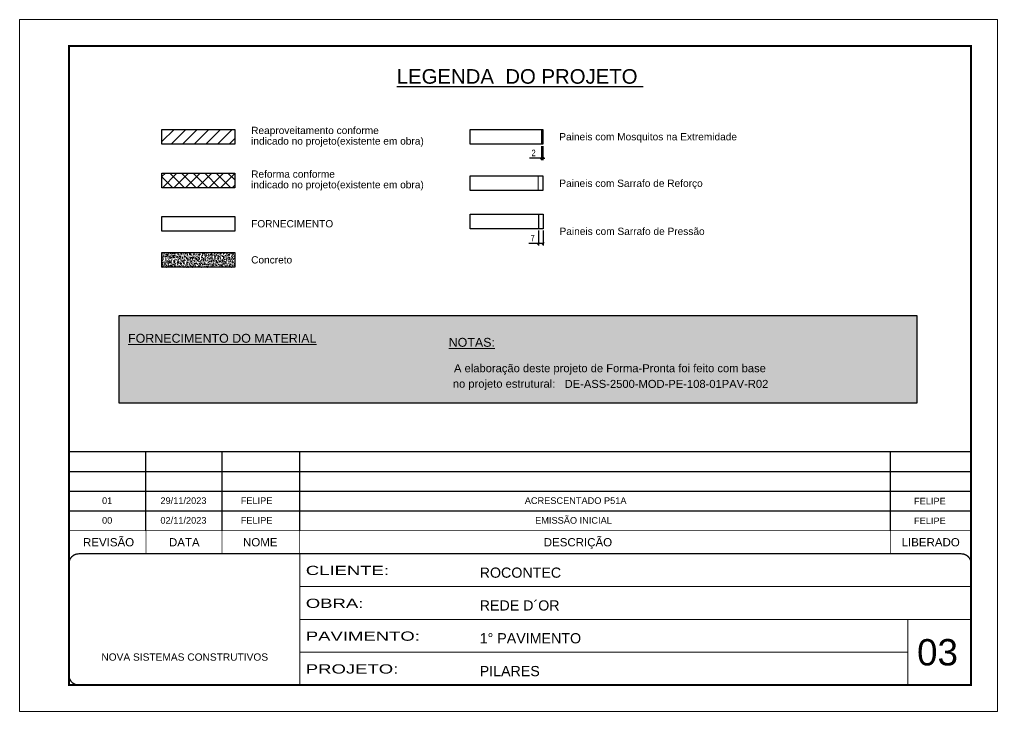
# Model space of a CAD drawing. Extents: x 2949 to 9203, y -16089 to 12527.
# Drawn here: x 6133 to 7618, y 11477 to 12527 of the extents above; entities that cross this region are included whole.
import ezdxf
from ezdxf.enums import TextEntityAlignment as Align

# ---------------------------------------------------------------- set-up
doc = ezdxf.new("R2010")
doc.units = 0
for name, pattern in [('CONTINUO', [0]), ('DASHED', [0.75, 0.5, -0.25]), ('HIDDEN', [0.375, 0.25, -0.125])]:
    doc.linetypes.add(name, pattern=pattern)
for name, color, linetype, lineweight in [('CARIMBO', 255, 'Continuous', 9), ('Folhas', 255, 'Continuous', 9), ('Hachura', 251, 'Continuous', 9), ('SARRAFO DE PRESSAO', 251, 'DASHED', 9)]:
    doc.layers.add(name, color=color, linetype=linetype, lineweight=lineweight)
for name, color, linetype in [('COTA', 241, 'Continuous'), ('cotas', 4, 'Continuous'), ('Painéis', 200, 'Continuous'), ('SARR_2.2x7', 40, 'Continuous')]:
    doc.layers.add(name, color=color, linetype=linetype)
doc.layers.add('Demarcação 2', color=7, linetype='Continuous', lineweight=9, true_color=0xe0e0e0)
doc.styles.add('ARIAL', font='arial.ttf')
doc.styles.add('COTA TECNICA-50', font='techl___.ttf', dxfattribs={"height": 10})
doc.styles.add('Tecnologia', font='')
doc.styles.get('Tecnologia').set_extended_font_data('Forgotten Futurist')
doc.dimstyles.new('COTA PAINEL-50', dxfattribs={"dimtxt": 10, "dimasz": 3, "dimexe": 3, "dimexo": 3, "dimgap": 3, "dimtad": 1, "dimdec": 1, "dimzin": 12, "dimdsep": 46, "dimtxsty": 'COTA TECNICA-50', "dimblk1": 'OBLIQUE', "dimblk2": 'OBLIQUE', "dimsah": 1, "dimcen": 0.9, "dimclrd": 4, "dimclre": 4, "dimclrt": 240, "dimadec": 1, "dimazin": 3, "dimtfac": 1, "dimtdec": 1, "dimtmove": 0, "dimatfit": 3, "dimfxl": 1, "dimtolj": 1, "dimtzin": 12, "dimarcsym": 0})

# ---------------------------------------------------------------- blocks, each defined once
blk = doc.blocks.new('_Oblique')
at = {"color": 0, "linetype": 'ByBlock', "lineweight": -2}
blk.add_line((-0.5, -0.5), (0.5, 0.5), dxfattribs=at)
blk = doc.blocks.new('*D116')
at = {"layer": 'cotas', "color": 4, "lineweight": -2, "transparency": 16777216}
for p, q in [((6925.2, 12334.8), (6925.2, 12313.4)), ((6927.2, 12334.8), (6927.2, 12313.4)), ((6925.2, 12316.4), (6907.1, 12316.4)), ((6927.2, 12316.4), (6925.2, 12316.4)), ((6927.2, 12316.4), (6930.2, 12316.4))]:
    blk.add_line(p, q, dxfattribs=at)
at = {"layer": 'Defpoints', "color": 0, "transparency": 16777216}
for p in [(6925.2, 12337.8), (6927.2, 12337.8), (6925.2, 12316.4)]:
    blk.add_point(p, dxfattribs=at)
at = {"layer": 'cotas', "color": 4, "lineweight": -2, "transparency": 16777216, "xscale": 3, "yscale": 3, "zscale": 3}
blk.add_blockref('_Oblique', (6925.2, 12316.4), dxfattribs=at)
at = {"layer": 'cotas', "color": 4, "lineweight": -2, "transparency": 16777216, "xscale": 3, "yscale": 3, "zscale": 3, "rotation": 180}
blk.add_blockref('_Oblique', (6927.2, 12316.4), dxfattribs=at)
at = {"layer": 'cotas', "color": 240, "transparency": 16777216, "insert": (6913.1, 12324.4), "char_height": 10, "attachment_point": 5, "style": 'COTA TECNICA-50'}
blk.add_mtext('\\A1;2', dxfattribs=at)
blk = doc.blocks.new('*D117')
at = {"layer": 'cotas', "color": 4, "lineweight": -2, "transparency": 16777216}
for p, q in [((6920.5, 12206.4), (6920.5, 12183.9)), ((6927.5, 12206.4), (6927.5, 12183.9)), ((6920.5, 12186.9), (6905.8, 12186.9)), ((6927.5, 12186.9), (6920.5, 12186.9))]:
    blk.add_line(p, q, dxfattribs=at)
at = {"layer": 'Defpoints', "color": 0, "transparency": 16777216}
for p in [(6920.5, 12209.4), (6927.5, 12209.4), (6920.5, 12186.9)]:
    blk.add_point(p, dxfattribs=at)
at = {"layer": 'cotas', "color": 4, "lineweight": -2, "transparency": 16777216, "xscale": 3, "yscale": 3, "zscale": 3, "rotation": 180}
blk.add_blockref('_Oblique', (6920.5, 12186.9), dxfattribs=at)
at = {"layer": 'cotas', "color": 4, "lineweight": -2, "transparency": 16777216, "xscale": 3, "yscale": 3, "zscale": 3}
blk.add_blockref('_Oblique', (6927.5, 12186.9), dxfattribs=at)
at = {"layer": 'cotas', "color": 240, "transparency": 16777216, "insert": (6911.7, 12195), "char_height": 10, "attachment_point": 5, "style": 'COTA TECNICA-50'}
blk.add_mtext('\\A1;7', dxfattribs=at)
blk = doc.blocks.new('9999999999')
at = {"color": 30, "linetype": 'CONTINUO'}
for p, q in [((98564.6, 34230.2), (98564.6, 34429.4)), ((98564.6, 34379.6), (99584, 34379.6)), ((98564.6, 34329.8), (99488, 34329.8)), ((99584, 34329.8), (99488, 34329.8)), ((99488, 34329.8), (99488, 34230.2)), ((98564.6, 34280), (99488, 34280))]:
    blk.add_line(p, q, dxfattribs=at)
at = {"color": 30, "linetype": 'CONTINUO', "const_width": 2}
blk.add_lwpolyline([(99584, 34230.2), (99584, 34414.4, 0.414214), (99569, 34429.4), (98229, 34429.4, 0.414214), (98214, 34414.4), (98214, 34245.2, 0.414214), (98229, 34230.2), (99584, 34230.2)], format="xyb", dxfattribs=at)
at = {"layer": 'Folhas'}
blk.add_lwpolyline([(98139, 34190.2), (99624, 34190.2), (99624, 35240.2), (98139, 35240.2)], close=True, dxfattribs=at)
at = {"layer": 'Folhas', "color": 30, "const_width": 3}
blk.add_lwpolyline([(98214, 34230.2), (99584, 34230.2), (99584, 35200.2), (98214, 35200.2)], close=True, dxfattribs=at)
at = {"color": 7, "linetype": 'Continuous', "ltscale": 5, "style": 'ARIAL'}
for s, height, p in [('ROCONTEC', 15.48, (98837.7, 34393.1)), ('REDE D´OR', 15.48, (98837.7, 34343.3)), ('1° PAVIMENTO', 15.483, (98837.7, 34293.5)), ('NOVA SISTEMAS CONSTRUTIVOS', 11.059, (98263.2, 34267.2)), ('PILARES', 15.48, (98837.7, 34243.7))]:
    blk.add_text(s, height=height, dxfattribs=at).set_placement(p)
at = {"layer": 'Folhas', "color": 7, "style": 'Tecnologia', "width": 1.5}
for s, p in [('CLIENTE:', (98573.7, 34397.2)), ('OBRA:', (98573.7, 34347.3)), ('PAVIMENTO:', (98573.7, 34297.5)), ('PROJETO:', (98573.7, 34247.7))]:
    blk.add_text(s, height=14, dxfattribs=at).set_placement(p)

msp = doc.modelspace()

# ---------------------------------------------------------------- hatches: boundary and pattern name
at = {"layer": 'COTA', "linetype": 'ByBlock'}
h = msp.add_hatch(dxfattribs=at)
h.set_pattern_fill('AR-CONC', color=256, scale=0.9, style=0)
h.set_pattern_definition([(50, (-92006.445, -22713.4705), (6.45534164, -0.56476921), [0.675, -7.425]), (355, (-92006.445, -22713.4705), (-1.248762, 6.7697292), [0.54, -5.94]), (100.4514445, (-92005.907, -22713.5176), (5.20657962, 6.20495992), [0.57366173, -6.310279]), (46.1842, (-92006.445, -22711.6705), (9.605172, -1.4896735), [1.0125, -11.1375]), (96.635635, (-92005.644, -22711.795), (8.4119575, 8.7670674), [0.8604931, -9.4654238]), (351.184164, (-92006.445, -22711.671), (8.4119575, 8.7670674), [0.81, -8.91]), (21, (-92005.545, -22712.1205), (5.37216347, -3.62357002), [0.675, -7.425]), (326, (-92005.545, -22712.1205), (2.189838, 6.5263504), [0.54, -5.94]), (71.451445, (-92005.097, -22712.4225), (7.5620014, 2.90278038), [0.5736617, -6.310279]), (37.5, (-92006.4449, -22713.4705), (0.1094387, 2.996044684), [0, -5.868, 0, -6.03, 0, -5.9625]), (7.5, (-92006.445, -22713.4705), (2.36762584, 3.54970541), [0, -3.438, 0, -5.733, 0, -2.2725]), (327.5, (-92008.4519, -22713.4705), (4.804401926, -0.202993846), [0, -2.25, 0, -7.02, 0, -9.315]), (317.5, (-92009.352, -22713.4705), (5.24867552, 0.90094484), [0, -2.925, 0, -4.662, 0, -6.615])])
h.paths.add_polyline_path([(6459.2, 12150.96), (6459.2, 12173.21), (6348.63, 12173.21), (6348.63, 12150.96)])
at = {"layer": 'Demarcação 2'}
h = msp.add_hatch(color=8, dxfattribs=at)
h.set_gradient(color1=(112, 112, 112), one_color=1, tint=1, name='SPHERICAL')
h.paths.add_polyline_path([(6283.87, 12077.49), (7495.13, 12077.49), (7495.13, 11944.48), (6283.87, 11944.48)])
at = {"layer": 'Hachura', "linetype": 'ByBlock'}
h = msp.add_hatch(dxfattribs=at)
h.set_pattern_fill('ANSI31', color=256, scale=100)
h.set_pattern_definition([(45, (-110801.495, -22713.47), (-8.8388348, 8.8388348), [])])
h.paths.add_polyline_path([(6459.2, 12360.06), (6348.63, 12360.06), (6348.63, 12337.8), (6459.2, 12337.8)])
h = msp.add_hatch(dxfattribs=at)
h.set_pattern_fill('ANSI37', color=256, scale=100)
h.set_pattern_definition([(45, (-110801.495, -22713.47), (-8.8388348, 8.8388348), []), (135, (-110801.495, -22713.47), (-8.8388348, -8.8388348), [])])
h.paths.add_polyline_path([(6459.2, 12293.82), (6348.63, 12293.82), (6348.63, 12271.57), (6459.2, 12271.57)])

# ---------------------------------------------------------------- linework, layer by layer
at = {"color": 30}
for p, q in [((6207.53, 11870.98), (7577.53, 11870.98)), ((6324.3, 11750.98), (6324.3, 11870.98)), ((6439.96, 11750.98), (6439.96, 11870.98)), ((6558.12, 11750.98), (6558.12, 11870.98)), ((7454.88, 11750.98), (7454.88, 11870.98)), ((6207.53, 11840.98), (7577.53, 11840.98)), ((6207.53, 11810.98), (7577.53, 11810.98)), ((6207.53, 11780.98), (7577.53, 11780.98))]:
    msp.add_line(p, q, dxfattribs=at)
msp.add_lwpolyline([(6283.87, 12077.49), (7495.13, 12077.49), (7495.13, 11944.48), (6283.87, 11944.48)], close=True, dxfattribs=at)
at = {"color": 30, "const_width": 1}
for points in [[(6207.53, 11750.98), (7577.53, 11750.98)], [(6324.3, 11750.98), (6324.3, 11715.98)], [(6439.96, 11750.98), (6439.96, 11715.98)], [(6558.12, 11750.98), (6558.12, 11715.98)], [(7454.88, 11750.98), (7454.88, 11715.98)]]:
    msp.add_lwpolyline(points, dxfattribs=at)
at = {"layer": 'COTA', "linetype": 'ByBlock'}
msp.add_lwpolyline([(6348.63, 12173.21), (6459.2, 12173.21), (6459.2, 12150.96), (6348.63, 12150.96)], close=True, dxfattribs=at)
at = {"layer": 'Painéis'}
msp.add_line((6925.17, 12360.06), (6925.17, 12337.8), dxfattribs=at)
for points in [[(6348.63, 12360.06), (6459.2, 12360.06), (6459.2, 12337.8), (6348.63, 12337.8)], [(6816.6, 12360.06), (6927.17, 12360.06), (6927.17, 12337.8), (6816.6, 12337.8)], [(6348.63, 12293.82), (6459.2, 12293.82), (6459.2, 12271.57), (6348.63, 12271.57)], [(6816.6, 12289.46), (6927.17, 12289.46), (6927.17, 12267.2), (6816.6, 12267.2)], [(6348.63, 12228.02), (6459.2, 12228.02), (6459.2, 12205.77), (6348.63, 12205.77)], [(6816.97, 12231.63), (6927.54, 12231.63), (6927.54, 12209.37), (6816.97, 12209.37)]]:
    msp.add_lwpolyline(points, close=True, dxfattribs=at)
at = {"layer": 'SARR_2.2x7', "linetype": 'HIDDEN'}
msp.add_line((6920.54, 12231.63), (6920.54, 12209.37), dxfattribs=at)
at = {"layer": 'SARRAFO DE PRESSAO'}
for p, q in [((6920.17, 12289.46), (6923.67, 12289.46)), ((6920.17, 12289.46), (6920.17, 12267.2)), ((6927.17, 12289.46), (6923.67, 12289.46)), ((6927.17, 12289.46), (6927.17, 12267.2)), ((6920.17, 12267.2), (6923.67, 12267.2)), ((6927.17, 12267.2), (6923.67, 12267.2))]:
    msp.add_line(p, q, dxfattribs=at)

# ---------------------------------------------------------------- block references
at = {"layer": 'SARRAFO DE PRESSAO', "color": 6, "linetype": 'ByBlock'}
msp.add_blockref('9999999999', (-92006.44, -22713.47), dxfattribs=at)

# ---------------------------------------------------------------- texts
at = {"color": 0, "linetype": 'Continuous', "ltscale": 5, "style": 'ARIAL'}
msp.add_text('%%ULEGENDA  DO PROJETO ', height=22.1184, dxfattribs=at).set_placement((6892.44, 12429.41), align=Align.CENTER)
at = {"style": 'ARIAL'}
for s, p in [('REVISÃO', (6267.72, 11733.48)), ('DATA', (6382.69, 11733.48)), ('NOME', (6498.05, 11733.48)), ('DESCRIÇÃO', (6980.5, 11733.48)), ('LIBERADO', (7516.18, 11733.48))]:
    msp.add_text(s, height=12.5, dxfattribs=at).set_placement(p, align=Align.MIDDLE_CENTER)
at = {"layer": 'CARIMBO', "style": 'ARIAL'}
for s, p in [('Reaproveitamento conforme ', (6484.2, 12358.51)), ('indicado no projeto(existente em obra)', (6484.2, 12342.42)), ('Paineis com Mosquitos na Extremidade', (6952.17, 12348.93)), ('Reforma conforme ', (6484.2, 12292.27)), ('indicado no projeto(existente em obra)', (6484.2, 12276.18)), ('Paineis com Sarrafo de Reforço', (6952.17, 12278.33)), ('FORNECIMENTO', (6484.2, 12216.89)), ('Paineis com Sarrafo de Pressão', (6952.54, 12205.44)), ('Concreto', (6484.2, 12162.09))]:
    msp.add_text(s, height=11, dxfattribs=at).set_placement(p, align=Align.MIDDLE_LEFT)
at = {"layer": 'CARIMBO', "color": 5, "style": 'ARIAL'}
for s, height, p in [('%%UFORNECIMENTO DO MATERIAL', 13.5, (6297.31, 12036.27)), ('%%UNOTAS:', 13.5, (6784.21, 12030.15)), ('  A elaboração deste projeto de Forma-Pronta foi feito com base', 12.15, (6782.85, 11991.55)), ('  no projeto estrutural:', 12.15, (6781.03, 11968.06))]:
    msp.add_text(s, height=height, dxfattribs=at).set_placement(p)
at = {"layer": 'CARIMBO', "color": 1, "style": 'ARIAL'}
msp.add_text('DE-ASS-2500-MOD-PE-108-01PAV-R02', height=12.15, dxfattribs=at).set_placement((6960.26, 11967.73))
at = {"layer": 'CARIMBO', "style": 'ARIAL'}
for s, p in [('01', (6257.8, 11791.66)), ('29/11/2023', (6346.45, 11791.66)), ('FELIPE', (6468.48, 11791.66)), ('ACRESCENTADO P51A', (6899.74, 11791.66)), ('00', (6257.8, 11761.66)), ('02/11/2023', (6346.45, 11761.66)), ('FELIPE', (6468.48, 11761.66)), ('EMISSÃO INICIAL', (6915.53, 11761.66))]:
    msp.add_text(s, height=10, dxfattribs=at).set_placement(p)
at = {"layer": 'CARIMBO', "color": 7, "style": 'ARIAL'}
msp.add_text('03', height=40, dxfattribs=at).set_placement((7495.44, 11546.53))
at = {"layer": 'CARIMBO', "style": 'ARIAL'}
for p in [(7514.88, 11795.98), (7514.88, 11765.98)]:
    msp.add_attdef('FELIPE', text='', height=10, dxfattribs=at).set_placement(p, align=Align.MIDDLE_CENTER)

# ---------------------------------------------------------------- dimensions: what is measured, and where the dimension line sits
at = {"layer": 'cotas'}
for base, p1, p2, picture, middle in [((6925.17, 12316.39), (6927.17, 12337.8), (6925.17, 12337.8), '*D116', (6913.12, 12324.39)), ((6920.54, 12186.89), (6927.54, 12209.37), (6920.54, 12209.37), '*D117', (6911.67, 12194.97))]:
    dim = msp.add_linear_dim(base=base, p1=p1, p2=p2, dimstyle='COTA PAINEL-50', dxfattribs=at)
    dim.commit()
    dim.dimension.update_dxf_attribs({"geometry": picture, "text_midpoint": middle})

doc.saveas('drawing.dxf')
